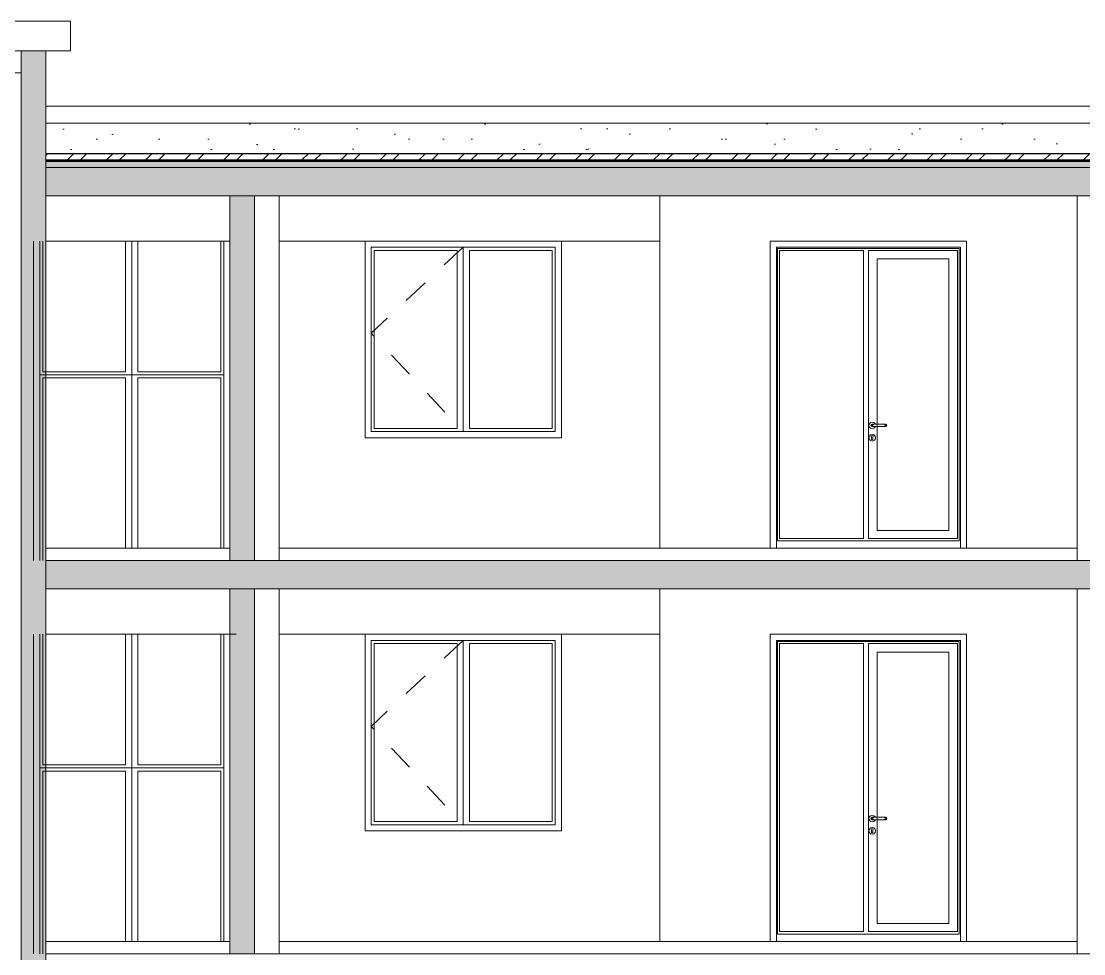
# Model space of a CAD drawing. Header units: millimetres. Extents: x 476244520 to 476657119, y 4620824743 to 4621446928.
# Drawn here: x 476624059 to 476632712, y 4621130070 to 4621137660 of the extents above; entities that cross this region are included whole.
import ezdxf

# ---------------------------------------------------------------- set-up
doc = ezdxf.new("R2010")
doc.units = ezdxf.units.MM
doc.header["$MEASUREMENT"] = 0
doc.linetypes.add('Dashed', pattern=[423.333333, 211.666667, -211.666667])
for name, color, linetype, lineweight in [('0_0 Architecture_Pen_No__7', 7, 'Continuous', 0), ('0_Pen_No__7_Pen_No__253', 252, 'Continuous', 0), ('2D Drafting - General_Pen_No__250_Pen_No__7', 7, 'Continuous', 0), ('2D Drafting - General_Pen_No__7_Pen_No__253', 252, 'Continuous', 0), ('gegmebi_Pen_No__7_Pen_No__250', 7, 'Continuous', 0), ('New_0_Pen_No__7_Pen_No__250', 7, 'Continuous', 0), ('New_2D Drafting - General_Pen_No__250_Pen_No__154', 154, 'Continuous', 0), ('New_2D Drafting - General_Pen_No__250_Pen_No__7', 7, 'Continuous', 0), ('New_2D Drafting - General_Pen_No__250_Pen_No__7_Pen_No__250', 7, 'Continuous', 0), ('New_gegmebi_Pen_No__7_Pen_No__250', 7, 'Continuous', 0), ('New_gegmebi_Pen_No__7_Pen_No__4', 7, 'Continuous', 0), ('New_Structural - Bearing_Pen_No__250', 7, 'Continuous', 0), ('New_Structural - Bearing_Pen_No__253', 252, 'Continuous', 0), ('New_Structural - Bearing_Pen_No__7', 7, 'Continuous', 0), ('Structural - Bearing_Pen_No__7_Pen_No__7_Pen_No__253', 252, 'Continuous', 0)]:
    doc.layers.add(name, color=color, linetype=linetype, lineweight=lineweight)
doc.layers.add('New_gegmebi_Pen_No__7_Pen_No__252', color=7, linetype='Continuous', lineweight=0, true_color=0x666666)
pattern_1 = [(45, (476844527.15, 4621385791.04), (-459.6194, 459.6194), []), (45, (476844435.2, 4621385883), (-459.6194, 459.6194), [])]

msp = doc.modelspace()

# ---------------------------------------------------------------- hatches: boundary and pattern name
at = {"layer": '0_0 Architecture_Pen_No__7', "linetype": 'Continuous', "lineweight": 0}
h = msp.add_hatch(dxfattribs=at)
h.set_pattern_fill('CUT_STONE', style=0, pattern_type=2)
h.set_pattern_definition([(45, (476844527.15, 4621386591.04), (-254.55844, 254.55844), [0, -240, 0, -360]), (110, (476845327.15, 4621386591.04), (338.28934, 123.12725), [0, -176, 0, -304])])
h.paths.add_polyline_path([(476641458.838, 4621136829.917), (476624258.839, 4621136829.917), (476624258.839, 4621136584.157), (476641458.838, 4621136584.157)])
h = msp.add_hatch(dxfattribs=at)
h.set_pattern_fill('DOUBLE_1_4', style=0, pattern_type=2)
h.set_pattern_definition(pattern_1)
h.paths.add_polyline_path([(476641458.838, 4621136584.157), (476624258.839, 4621136584.157), (476624258.839, 4621136581.157), (476641458.838, 4621136581.157)])
h = msp.add_hatch(dxfattribs=at)
h.set_pattern_fill('STEEL', style=0, pattern_type=2)
h.set_pattern_definition([(45, (476844527.15, 4621385791.04), (-159.09903, 159.09903), []), (45, (476844474.12, 4621385844.08), (-159.09903, 159.09903), [])])
h.paths.add_polyline_path([(476641458.838, 4621136581.157), (476624258.839, 4621136581.157), (476624258.839, 4621136531.537), (476641458.838, 4621136531.537)])
h = msp.add_hatch(dxfattribs=at)
h.set_pattern_fill('DOUBLE_1_4', style=0, pattern_type=2)
h.set_pattern_definition(pattern_1)
h.paths.add_polyline_path([(476641458.838, 4621136531.537), (476624258.839, 4621136531.537), (476624258.839, 4621136528.537), (476641458.838, 4621136528.537)])
h = msp.add_hatch(dxfattribs=at)
h.set_pattern_fill('ALUMINUM', style=0, pattern_type=2)
h.set_pattern_definition([(45, (476844527.15, 4621385791.04), (-176.7767, 176.7767), []), (45, (476844491.8, 4621385826.4), (-176.7767, 176.7767), []), (45, (476844456.44, 4621385861.75), (-176.7767, 176.7767), [])])
h.paths.add_polyline_path([(476641458.838, 4621136528.537), (476624258.839, 4621136528.537), (476624258.839, 4621136520.537), (476641458.838, 4621136520.537)])
h = msp.add_hatch(dxfattribs=at)
h.set_pattern_fill('STRUCTURAL_CONCRETE', style=0, pattern_type=2)
h.set_pattern_definition([(0, (476844527.15, 4621385791.04), (0, 623.5383), [60, -300]), (0, (476844707.15, 4621386102.8), (0, 623.5383), [60, -300]), (60, (476844527.15, 4621385791.04), (-540, 311.7692), [60, -300]), (60, (476844887.15, 4621385791.04), (-540, 311.7692), [60, -300]), (120, (476844587.15, 4621385791.04), (540, 311.7692), [60, -300]), (120, (476844947.15, 4621385791.04), (540, 311.7692), [60, -300]), (0, (476844527.15, 4621385851.04), (0, 120.000005), [0, -120.000005, 0, -180.000007]), (45, (476844587.15, 4621385851.04), (-84.852817, 84.852817), [0, -90.000004, 0, -150.000006])])
h.paths.add_polyline_path([(476641458.838, 4621136519.537), (476624258.839, 4621136519.537), (476624258.839, 4621136469.917), (476641458.838, 4621136469.917)])
at = {"layer": '2D Drafting - General_Pen_No__250_Pen_No__7', "linetype": 'Continuous', "lineweight": 0}
for points in [[(476624258.839, 4621136469.903), (476641458.838, 4621136469.903), (476641458.838, 4621136239.896), (476633008.839, 4621136239.896), (476632708.838, 4621136239.896), (476624258.839, 4621136239.896)], [(476624258.839, 4621133269.903), (476641458.838, 4621133269.903), (476641458.838, 4621133039.896), (476633008.839, 4621133039.896), (476632708.838, 4621133039.896), (476624258.839, 4621133039.896)]]:
    msp.add_hatch(color=7, dxfattribs=at).paths.add_polyline_path(points)
at = {"layer": 'New_2D Drafting - General_Pen_No__250_Pen_No__154', "linetype": 'Continuous', "lineweight": 0}
msp.add_hatch(color=154, dxfattribs=at).paths.add_polyline_path([(476624058.839, 4621137419.154), (476624258.839, 4621137419.154), (476624258.839, 4621120519.777), (476624058.839, 4621120519.777)])
at = {"layer": 'New_2D Drafting - General_Pen_No__250_Pen_No__7', "linetype": 'Continuous', "lineweight": 0}
for points in [[(476625958.839, 4621133270.08), (476625758.839, 4621133270.08), (476625758.839, 4621136239.896), (476625958.839, 4621136239.896)], [(476625958.839, 4621130070.08), (476625758.839, 4621130070.08), (476625758.839, 4621133039.896), (476625958.839, 4621133039.896)]]:
    msp.add_hatch(color=7, dxfattribs=at).paths.add_polyline_path(points)
at = {"layer": 'New_2D Drafting - General_Pen_No__250_Pen_No__7_Pen_No__250', "linetype": 'Continuous', "lineweight": 0}
h = msp.add_hatch(dxfattribs=at)
h.set_pattern_fill('BATT_INSULATION', style=0, pattern_type=2)
h.set_pattern_definition([(60, (476844527.15, 4621385791.044), (-38.971143, 22.5), []), (122.833095, (476844527.15, 4621385791.044), (36.8060797, 18.75), [])])
h.paths.add_polyline_path([(476624258.839, 4621136520.537), (476624258.839, 4621136519.537), (476641458.838, 4621136519.537), (476641458.838, 4621136520.537)])

# ---------------------------------------------------------------- linework, layer by layer
at = {"layer": '0_0 Architecture_Pen_No__7', "color": 7, "linetype": 'Continuous', "lineweight": 0, "flags": 128}
for points in [[(476641458.838, 4621136829.917), (476624258.839, 4621136829.917), (476624258.839, 4621136584.157), (476641458.838, 4621136584.157)], [(476641458.838, 4621136584.157), (476624258.839, 4621136584.157), (476624258.839, 4621136581.157), (476641458.838, 4621136581.157)], [(476641458.838, 4621136581.157), (476624258.839, 4621136581.157), (476624258.839, 4621136531.537), (476641458.838, 4621136531.537)], [(476641458.838, 4621136531.537), (476624258.839, 4621136531.537), (476624258.839, 4621136528.537), (476641458.838, 4621136528.537)], [(476641458.838, 4621136528.537), (476624258.839, 4621136528.537), (476624258.839, 4621136520.537), (476641458.838, 4621136520.537)], [(476641458.838, 4621136519.537), (476624258.839, 4621136519.537), (476624258.839, 4621136469.917), (476641458.838, 4621136469.917)]]:
    msp.add_lwpolyline(points, close=True, dxfattribs=at)
at = {"layer": '0_Pen_No__7_Pen_No__253', "color": 252, "linetype": 'Continuous', "lineweight": 0, "flags": 128}
for points in [[(476624158.837, 4621135869.903), (476624158.837, 4621133270.08)], [(476625758.837, 4621133369.903), (476625758.837, 4621135869.903)], [(476624158.837, 4621132670.08), (476624158.837, 4621130070.257)], [(476625758.837, 4621130170.08), (476625758.837, 4621132670.08)]]:
    msp.add_lwpolyline(points, dxfattribs=at)
for points in [[(476628458.538, 4621135869.903), (476626858.538, 4621135869.903), (476626858.538, 4621134269.903), (476628458.538, 4621134269.903)], [(476628458.538, 4621132670.08), (476626858.538, 4621132670.08), (476626858.538, 4621131070.08), (476628458.538, 4621131070.08)]]:
    msp.add_lwpolyline(points, close=True, dxfattribs=at)
at = {"layer": '2D Drafting - General_Pen_No__250_Pen_No__7', "color": 7, "linetype": 'Continuous', "lineweight": 0, "flags": 128}
for points in [[(476624258.839, 4621136469.903), (476641458.838, 4621136469.903), (476641458.838, 4621136239.896), (476633008.839, 4621136239.896), (476632708.838, 4621136239.896), (476624258.839, 4621136239.896)], [(476624258.839, 4621133269.903), (476641458.838, 4621133269.903), (476641458.838, 4621133039.896), (476633008.839, 4621133039.896), (476632708.838, 4621133039.896), (476624258.839, 4621133039.896)]]:
    msp.add_lwpolyline(points, close=True, dxfattribs=at)
at = {"layer": '2D Drafting - General_Pen_No__7_Pen_No__253', "color": 252, "linetype": 'Continuous', "lineweight": 0, "flags": 128}
for points in [[(476631754.366, 4621133370.212), (476630158.482, 4621133370.212), (476630158.482, 4621135870.212), (476631758.482, 4621135870.212)], [(476631758.482, 4621135870.212), (476631758.482, 4621133370.212), (476631754.366, 4621133370.212)], [(476631754.366, 4621130170.389), (476630158.482, 4621130170.389), (476630158.482, 4621132670.389), (476631758.482, 4621132670.389)], [(476631758.482, 4621132670.389), (476631758.482, 4621130170.389), (476631754.366, 4621130170.389)]]:
    msp.add_lwpolyline(points, dxfattribs=at)
at = {"layer": '2D Drafting - General_Pen_No__7_Pen_No__253', "color": 252, "linetype": 'Dashed', "lineweight": 0, "flags": 128}
for points in [[(476627658.915, 4621135820.499), (476626908.744, 4621135120.682), (476627658.478, 4621134319.903)], [(476627658.915, 4621132620.676), (476626908.744, 4621131920.859), (476627658.478, 4621131120.08)]]:
    msp.add_lwpolyline(points, dxfattribs=at)
at = {"layer": '2D Drafting - General_Pen_No__7_Pen_No__253', "color": 252, "linetype": 'Continuous', "lineweight": 0, "flags": 128}
for points in [[(476630208.482, 4621135820.211), (476631708.482, 4621135820.211), (476631708.482, 4621133370.212), (476630208.482, 4621133370.214)], [(476630218.482, 4621135810.211), (476631698.482, 4621135810.211), (476631698.482, 4621133430.214), (476630218.482, 4621133430.214)], [(476630233.482, 4621135795.211), (476630918.482, 4621135795.211), (476630918.482, 4621133450.214), (476630233.482, 4621133450.214)], [(476630958.478, 4621135795.211), (476631683.482, 4621135795.211), (476631683.482, 4621133450.214), (476630958.482, 4621133450.214)], [(476631028.482, 4621135725.211), (476631613.482, 4621135725.211), (476631613.482, 4621133515.214), (476631028.482, 4621133515.214)], [(476630208.482, 4621132620.388), (476631708.482, 4621132620.388), (476631708.482, 4621130170.389), (476630208.482, 4621130170.391)], [(476630218.482, 4621132610.388), (476631698.482, 4621132610.388), (476631698.482, 4621130230.391), (476630218.482, 4621130230.391)], [(476630233.482, 4621132595.388), (476630918.482, 4621132595.388), (476630918.482, 4621130250.391), (476630233.482, 4621130250.391)], [(476630958.478, 4621132595.388), (476631683.482, 4621132595.388), (476631683.482, 4621130250.391), (476630958.482, 4621130250.391)], [(476631028.482, 4621132525.388), (476631613.482, 4621132525.388), (476631613.482, 4621130315.391), (476631028.482, 4621130315.391)]]:
    msp.add_lwpolyline(points, close=True, dxfattribs=at)
at = {"layer": 'gegmebi_Pen_No__7_Pen_No__250', "color": 7, "linetype": 'Continuous', "lineweight": 0}
msp.add_line((476624258.839, 4621136969.471), (476641458.838, 4621136969.471), dxfattribs=at)
at = {"layer": 'gegmebi_Pen_No__7_Pen_No__250', "color": 7, "linetype": 'Continuous', "lineweight": 0, "flags": 128}
for points in [[(476632658.839, 4621133270.08), (476626158.839, 4621133270.08), (476626158.839, 4621133370.212), (476632658.839, 4621133370.212)], [(476632658.839, 4621130070.257), (476626158.839, 4621130070.257), (476626158.839, 4621130170.389), (476632658.839, 4621130170.389)]]:
    msp.add_lwpolyline(points, close=True, dxfattribs=at)
at = {"layer": 'New_0_Pen_No__7_Pen_No__250', "color": 7, "linetype": 'Continuous', "lineweight": 0, "flags": 128}
msp.add_lwpolyline([(476622158.839, 4621137239.187), (476624058.839, 4621137239.187), (476624058.839, 4621137419.154), (476622158.839, 4621137419.154)], close=True, dxfattribs=at)
at = {"layer": 'New_2D Drafting - General_Pen_No__250_Pen_No__7', "color": 7, "linetype": 'Continuous', "lineweight": 0, "flags": 128}
for points in [[(476624058.839, 4621137419.154), (476624258.839, 4621137419.154), (476624258.839, 4621120519.777), (476624058.839, 4621120519.777)], [(476625958.839, 4621133270.08), (476625758.839, 4621133270.08), (476625758.839, 4621136239.896), (476625958.839, 4621136239.896)], [(476625958.839, 4621130070.08), (476625758.839, 4621130070.08), (476625758.839, 4621133039.896), (476625958.839, 4621133039.896)]]:
    msp.add_lwpolyline(points, close=True, dxfattribs=at)
at = {"layer": 'New_2D Drafting - General_Pen_No__250_Pen_No__7_Pen_No__250', "color": 7, "linetype": 'Continuous', "lineweight": 0, "flags": 128}
msp.add_lwpolyline([(476624258.839, 4621136520.537), (476624258.839, 4621136519.537), (476641458.838, 4621136519.537), (476641458.838, 4621136520.537)], close=True, dxfattribs=at)
at = {"layer": 'New_gegmebi_Pen_No__7_Pen_No__250', "color": 7, "linetype": 'Continuous', "lineweight": 0, "flags": 128}
for points in [[(476624258.839, 4621133270.08), (476625758.837, 4621133270.08), (476625758.837, 4621133369.903), (476624258.839, 4621133369.903)], [(476624258.839, 4621130070.257), (476625758.837, 4621130070.257), (476625758.837, 4621130170.08), (476624258.839, 4621130170.08)]]:
    msp.add_lwpolyline(points, close=True, dxfattribs=at)
at = {"layer": 'New_gegmebi_Pen_No__7_Pen_No__252', "color": 251, "linetype": 'Continuous', "lineweight": 0, "true_color": 0x666666}
for p, q in [((476625758.839, 4621135869.903), (476624258.839, 4621135869.903)), ((476626158.839, 4621135869.903), (476629258.561, 4621135869.903)), ((476625808.839, 4621132670.08), (476624258.839, 4621132670.08)), ((476626158.839, 4621132669.903), (476629258.561, 4621132669.903))]:
    msp.add_line(p, q, dxfattribs=at)
at = {"layer": 'New_gegmebi_Pen_No__7_Pen_No__4', "color": 7, "linetype": 'Continuous', "lineweight": 0}
for points in [[(476626158.839, 4621133270.08), (476625758.839, 4621133270.08), (476625758.839, 4621136239.896), (476626158.839, 4621136239.896)], [(476633058.839, 4621133270.08), (476632658.839, 4621133270.08), (476632658.839, 4621136239.896), (476633058.839, 4621136239.896)], [(476626158.839, 4621130070.08), (476625758.839, 4621130070.08), (476625758.839, 4621133039.896), (476626158.839, 4621133039.896)], [(476633058.839, 4621130070.08), (476632658.839, 4621130070.08), (476632658.839, 4621133039.896), (476633058.839, 4621133039.896)]]:
    msp.add_lwpolyline(points, close=True, dxfattribs=at)
at = {"layer": 'New_Structural - Bearing_Pen_No__250', "color": 7, "linetype": 'Continuous', "lineweight": 0}
for p, q in [((476629258.561, 4621136239.895), (476629258.561, 4621133369.947)), ((476629258.561, 4621133039.895), (476629258.561, 4621130169.947))]:
    msp.add_line(p, q, dxfattribs=at)
at = {"layer": 'New_Structural - Bearing_Pen_No__253', "color": 252, "linetype": 'Continuous', "lineweight": 0}
for p, q in [((476630975.873, 4621134393.595), (476630965.99, 4621134383.712)), ((476630989.373, 4621134397.212), (476630975.873, 4621134393.595)), ((476631002.873, 4621134393.595), (476630989.373, 4621134397.212)), ((476631012.755, 4621134383.712), (476631002.873, 4621134393.595)), ((476630965.99, 4621134383.712), (476630962.373, 4621134370.212)), ((476630962.373, 4621134370.212), (476630965.99, 4621134356.712)), ((476630965.99, 4621134356.712), (476630975.873, 4621134346.83)), ((476630975.873, 4621134346.83), (476630989.373, 4621134343.212)), ((476630982.302, 4621134377.283), (476630979.373, 4621134370.212)), ((476630979.373, 4621134370.212), (476630982.302, 4621134363.141)), ((476630983.854, 4621134377.283), (476630981.095, 4621134370.212)), ((476630981.095, 4621134370.212), (476630983.854, 4621134363.141)), ((476630989.373, 4621134380.212), (476630982.302, 4621134377.283)), ((476630982.302, 4621134363.141), (476630989.373, 4621134360.212)), ((476630988.668, 4621134377.283), (476630986.556, 4621134370.212)), ((476630986.556, 4621134370.212), (476630988.668, 4621134363.141)), ((476630989.373, 4621134380.212), (476630990.514, 4621134380.212)), ((476630989.373, 4621134360.212), (476630990.514, 4621134360.212)), ((476630989.373, 4621134343.212), (476631002.873, 4621134346.83)), ((476630990.514, 4621134380.212), (476630993.766, 4621134380.212)), ((476630990.514, 4621134360.212), (476630993.766, 4621134360.212)), ((476630993.766, 4621134380.212), (476630998.632, 4621134380.212)), ((476630993.766, 4621134360.212), (476630998.632, 4621134360.212)), ((476630995.873, 4621134377.283), (476630994.731, 4621134370.212)), ((476630994.731, 4621134370.212), (476630995.873, 4621134363.141)), ((476630998.632, 4621134380.212), (476631004.373, 4621134380.212)), ((476630998.632, 4621134360.212), (476631004.373, 4621134360.212)), ((476631002.873, 4621134346.83), (476631012.755, 4621134356.712)), ((476631004.373, 4621134380.212), (476631084.373, 4621134380.212)), ((476631004.373, 4621134360.212), (476631084.373, 4621134360.212)), ((476631013.693, 4621134380.212), (476631012.755, 4621134383.712)), ((476631012.755, 4621134356.712), (476631013.693, 4621134360.212)), ((476631084.373, 4621134380.212), (476631090.113, 4621134380.212)), ((476631084.373, 4621134360.212), (476631090.113, 4621134360.212)), ((476631090.113, 4621134380.212), (476631094.979, 4621134380.212)), ((476631090.113, 4621134360.212), (476631094.979, 4621134360.212)), ((476631092.872, 4621134377.283), (476631094.015, 4621134370.212)), ((476631094.015, 4621134370.212), (476631092.872, 4621134363.141)), ((476631094.979, 4621134380.212), (476631098.231, 4621134380.212)), ((476631094.979, 4621134360.212), (476631098.231, 4621134360.212)), ((476631098.231, 4621134380.212), (476631099.373, 4621134380.212)), ((476631098.231, 4621134360.212), (476631099.373, 4621134360.212)), ((476631099.373, 4621134380.212), (476631106.444, 4621134377.283)), ((476631106.444, 4621134363.141), (476631099.373, 4621134360.212)), ((476631100.077, 4621134377.283), (476631102.189, 4621134370.212)), ((476631102.189, 4621134370.212), (476631100.077, 4621134363.141)), ((476631104.892, 4621134377.283), (476631107.651, 4621134370.212)), ((476631107.651, 4621134370.212), (476631104.892, 4621134363.141)), ((476631106.444, 4621134377.283), (476631109.373, 4621134370.212)), ((476631109.373, 4621134370.212), (476631106.444, 4621134363.141)), ((476630965.99, 4621134283.712), (476630962.373, 4621134270.212)), ((476630962.373, 4621134270.212), (476630965.99, 4621134256.712)), ((476630975.873, 4621134293.595), (476630965.99, 4621134283.712)), ((476630965.99, 4621134256.712), (476630975.873, 4621134246.83)), ((476630989.373, 4621134297.212), (476630975.873, 4621134293.595)), ((476630975.873, 4621134246.83), (476630989.373, 4621134243.212)), ((476630982.652, 4621134281.852), (476630981.905, 4621134279.905)), ((476630984.373, 4621134274.612), (476630981.905, 4621134279.905)), ((476630982.652, 4621134281.852), (476630983.997, 4621134285.356)), ((476630983.997, 4621134285.356), (476630989.373, 4621134287.638)), ((476630984.373, 4621134273.099), (476630984.373, 4621134274.612)), ((476630984.373, 4621134273.099), (476630984.373, 4621134270.212)), ((476630984.373, 4621134270.212), (476630984.373, 4621134267.326)), ((476630984.373, 4621134267.326), (476630984.373, 4621134261.552)), ((476630984.373, 4621134261.552), (476630984.373, 4621134257.712)), ((476630985.837, 4621134254.177), (476630984.373, 4621134257.712)), ((476630989.373, 4621134252.712), (476630985.837, 4621134254.177)), ((476631002.873, 4621134293.595), (476630989.373, 4621134297.212)), ((476630989.373, 4621134287.638), (476630994.748, 4621134285.356)), ((476630992.908, 4621134254.177), (476630989.373, 4621134252.712)), ((476630989.373, 4621134243.212), (476631002.873, 4621134246.83)), ((476630994.373, 4621134257.712), (476630992.908, 4621134254.177)), ((476630996.84, 4621134279.905), (476630994.373, 4621134274.612)), ((476630994.373, 4621134274.612), (476630994.373, 4621134273.099)), ((476630994.373, 4621134273.099), (476630994.373, 4621134270.212)), ((476630994.373, 4621134270.212), (476630994.373, 4621134267.326)), ((476630994.373, 4621134267.326), (476630994.373, 4621134261.552)), ((476630994.373, 4621134261.552), (476630994.373, 4621134257.712)), ((476630996.093, 4621134281.852), (476630994.748, 4621134285.356)), ((476630996.093, 4621134281.852), (476630996.84, 4621134279.905)), ((476631012.755, 4621134283.712), (476631002.873, 4621134293.595)), ((476631002.873, 4621134246.83), (476631012.755, 4621134256.712)), ((476631016.373, 4621134270.212), (476631012.755, 4621134283.712)), ((476631012.755, 4621134256.712), (476631016.373, 4621134270.212)), ((476630975.873, 4621131193.772), (476630965.99, 4621131183.889)), ((476630989.373, 4621131197.389), (476630975.873, 4621131193.772)), ((476631002.873, 4621131193.772), (476630989.373, 4621131197.389)), ((476631012.755, 4621131183.889), (476631002.873, 4621131193.772)), ((476630965.99, 4621131183.889), (476630962.373, 4621131170.389)), ((476630962.373, 4621131170.389), (476630965.99, 4621131156.889)), ((476630965.99, 4621131156.889), (476630975.873, 4621131147.007)), ((476630975.873, 4621131147.007), (476630989.373, 4621131143.389)), ((476630982.302, 4621131177.46), (476630979.373, 4621131170.389)), ((476630979.373, 4621131170.389), (476630982.302, 4621131163.318)), ((476630983.854, 4621131177.46), (476630981.095, 4621131170.389)), ((476630981.095, 4621131170.389), (476630983.854, 4621131163.318)), ((476630989.373, 4621131180.389), (476630982.302, 4621131177.46)), ((476630982.302, 4621131163.318), (476630989.373, 4621131160.389)), ((476630988.668, 4621131177.46), (476630986.556, 4621131170.389)), ((476630986.556, 4621131170.389), (476630988.668, 4621131163.318)), ((476630989.373, 4621131180.389), (476630990.514, 4621131180.389)), ((476630989.373, 4621131160.389), (476630990.514, 4621131160.389)), ((476630989.373, 4621131143.389), (476631002.873, 4621131147.007)), ((476630990.514, 4621131180.389), (476630993.766, 4621131180.389)), ((476630990.514, 4621131160.389), (476630993.766, 4621131160.389)), ((476630993.766, 4621131180.389), (476630998.632, 4621131180.389)), ((476630993.766, 4621131160.389), (476630998.632, 4621131160.389)), ((476630995.873, 4621131177.46), (476630994.731, 4621131170.389)), ((476630994.731, 4621131170.389), (476630995.873, 4621131163.318)), ((476630998.632, 4621131180.389), (476631004.373, 4621131180.389)), ((476630998.632, 4621131160.389), (476631004.373, 4621131160.389)), ((476631002.873, 4621131147.007), (476631012.755, 4621131156.889)), ((476631004.373, 4621131180.389), (476631084.373, 4621131180.389)), ((476631004.373, 4621131160.389), (476631084.373, 4621131160.389)), ((476631013.693, 4621131180.389), (476631012.755, 4621131183.889)), ((476631012.755, 4621131156.889), (476631013.693, 4621131160.389)), ((476631084.373, 4621131180.389), (476631090.113, 4621131180.389)), ((476631084.373, 4621131160.389), (476631090.113, 4621131160.389)), ((476631090.113, 4621131180.389), (476631094.979, 4621131180.389)), ((476631090.113, 4621131160.389), (476631094.979, 4621131160.389)), ((476631092.872, 4621131177.46), (476631094.015, 4621131170.389)), ((476631094.015, 4621131170.389), (476631092.872, 4621131163.318)), ((476631094.979, 4621131180.389), (476631098.231, 4621131180.389)), ((476631094.979, 4621131160.389), (476631098.231, 4621131160.389)), ((476631098.231, 4621131180.389), (476631099.373, 4621131180.389)), ((476631098.231, 4621131160.389), (476631099.373, 4621131160.389)), ((476631099.373, 4621131180.389), (476631106.444, 4621131177.46)), ((476631106.444, 4621131163.318), (476631099.373, 4621131160.389)), ((476631100.077, 4621131177.46), (476631102.189, 4621131170.389)), ((476631102.189, 4621131170.389), (476631100.077, 4621131163.318)), ((476631104.892, 4621131177.46), (476631107.651, 4621131170.389)), ((476631107.651, 4621131170.389), (476631104.892, 4621131163.318)), ((476631106.444, 4621131177.46), (476631109.373, 4621131170.389)), ((476631109.373, 4621131170.389), (476631106.444, 4621131163.318)), ((476630965.99, 4621131083.889), (476630962.373, 4621131070.389)), ((476630962.373, 4621131070.389), (476630965.99, 4621131056.889)), ((476630975.873, 4621131093.772), (476630965.99, 4621131083.889)), ((476630965.99, 4621131056.889), (476630975.873, 4621131047.007)), ((476630989.373, 4621131097.389), (476630975.873, 4621131093.772)), ((476630975.873, 4621131047.007), (476630989.373, 4621131043.389)), ((476630982.652, 4621131082.029), (476630981.905, 4621131080.082)), ((476630984.373, 4621131074.789), (476630981.905, 4621131080.082)), ((476630982.652, 4621131082.029), (476630983.997, 4621131085.533)), ((476630983.997, 4621131085.533), (476630989.373, 4621131087.815)), ((476630984.373, 4621131073.276), (476630984.373, 4621131074.789)), ((476630984.373, 4621131073.276), (476630984.373, 4621131070.389)), ((476630984.373, 4621131070.389), (476630984.373, 4621131067.503)), ((476630984.373, 4621131067.503), (476630984.373, 4621131061.729)), ((476630984.373, 4621131061.729), (476630984.373, 4621131057.889)), ((476630985.837, 4621131054.354), (476630984.373, 4621131057.889)), ((476630989.373, 4621131052.889), (476630985.837, 4621131054.354)), ((476631002.873, 4621131093.772), (476630989.373, 4621131097.389)), ((476630989.373, 4621131087.815), (476630994.748, 4621131085.533)), ((476630992.908, 4621131054.354), (476630989.373, 4621131052.889)), ((476630989.373, 4621131043.389), (476631002.873, 4621131047.007)), ((476630994.373, 4621131057.889), (476630992.908, 4621131054.354)), ((476630996.84, 4621131080.082), (476630994.373, 4621131074.789)), ((476630994.373, 4621131074.789), (476630994.373, 4621131073.276)), ((476630994.373, 4621131073.276), (476630994.373, 4621131070.389)), ((476630994.373, 4621131070.389), (476630994.373, 4621131067.503)), ((476630994.373, 4621131067.503), (476630994.373, 4621131061.729)), ((476630994.373, 4621131061.729), (476630994.373, 4621131057.889)), ((476630996.093, 4621131082.029), (476630994.748, 4621131085.533)), ((476630996.093, 4621131082.029), (476630996.84, 4621131080.082)), ((476631012.755, 4621131083.889), (476631002.873, 4621131093.772)), ((476631002.873, 4621131047.007), (476631012.755, 4621131056.889)), ((476631016.373, 4621131070.389), (476631012.755, 4621131083.889)), ((476631012.755, 4621131056.889), (476631016.373, 4621131070.389))]:
    msp.add_line(p, q, dxfattribs=at)
at = {"layer": 'New_Structural - Bearing_Pen_No__7', "color": 7, "linetype": 'Continuous', "lineweight": 0}
msp.add_lwpolyline([(476621758.839, 4621137419.154), (476624458.839, 4621137419.154), (476624458.839, 4621137659.793), (476621758.839, 4621137659.793)], close=True, dxfattribs=at)
at = {"layer": 'Structural - Bearing_Pen_No__7_Pen_No__7_Pen_No__253', "color": 252, "linetype": 'Continuous', "lineweight": 0}
for p, q in [((476624209.043, 4621135869.903), (476624209.043, 4621133270.08)), ((476624234.043, 4621134806.617), (476624234.043, 4621135869.903)), ((476624908.836, 4621135869.903), (476624908.836, 4621134806.617)), ((476624958.777, 4621135869.903), (476624958.777, 4621133369.903)), ((476625008.84, 4621134806.617), (476625008.84, 4621135869.903)), ((476625683.51, 4621135869.903), (476625683.51, 4621134806.617)), ((476625708.51, 4621133369.903), (476625708.51, 4621135869.903)), ((476628408.212, 4621135819.903), (476626908.732, 4621135819.903)), ((476626908.744, 4621135819.903), (476626908.744, 4621134319.903)), ((476626933.744, 4621135794.903), (476627608.537, 4621135794.903)), ((476626933.744, 4621134344.903), (476626933.744, 4621135794.903)), ((476627608.537, 4621135794.903), (476627608.537, 4621134344.903)), ((476627658.537, 4621135794.853), (476627658.478, 4621134319.903)), ((476627658.537, 4621135819.903), (476627658.537, 4621135794.853)), ((476627708.541, 4621135794.903), (476628383.212, 4621135794.903)), ((476627708.541, 4621134344.903), (476627708.541, 4621135794.903)), ((476628383.212, 4621135794.903), (476628383.212, 4621134344.903)), ((476628408.212, 4621134319.903), (476628408.212, 4621135819.903)), ((476625708.51, 4621134781.617), (476624209.043, 4621134781.617)), ((476624908.836, 4621134806.617), (476624234.043, 4621134806.617)), ((476624234.043, 4621134756.547), (476624908.836, 4621134756.547)), ((476624234.043, 4621133270.08), (476624234.043, 4621134756.547)), ((476624908.836, 4621134756.547), (476624908.836, 4621133369.903)), ((476625683.51, 4621134806.617), (476625008.84, 4621134806.617)), ((476625008.84, 4621134756.547), (476625683.51, 4621134756.547)), ((476625008.84, 4621133369.903), (476625008.84, 4621134756.547)), ((476625683.51, 4621134756.547), (476625683.51, 4621133369.903)), ((476626908.744, 4621134319.903), (476628408.212, 4621134319.903)), ((476627608.537, 4621134344.903), (476626933.744, 4621134344.903)), ((476628383.212, 4621134344.903), (476627708.541, 4621134344.903)), ((476624209.043, 4621132670.08), (476624209.043, 4621130070.257)), ((476624234.043, 4621131606.794), (476624234.043, 4621132670.08)), ((476624908.836, 4621132670.08), (476624908.836, 4621131606.794)), ((476624958.777, 4621132670.08), (476624958.777, 4621130170.08)), ((476625008.84, 4621131606.794), (476625008.84, 4621132670.08)), ((476625683.51, 4621132670.08), (476625683.51, 4621131606.794)), ((476625708.51, 4621130170.08), (476625708.51, 4621132670.08)), ((476628408.212, 4621132620.08), (476626908.732, 4621132620.08)), ((476626908.744, 4621132620.08), (476626908.744, 4621131120.08)), ((476626933.744, 4621132595.08), (476627608.537, 4621132595.08)), ((476626933.744, 4621131145.08), (476626933.744, 4621132595.08)), ((476627608.537, 4621132595.08), (476627608.537, 4621131145.08)), ((476627658.537, 4621132595.03), (476627658.478, 4621131120.08)), ((476627658.537, 4621132620.08), (476627658.537, 4621132595.03)), ((476627708.541, 4621132595.08), (476628383.212, 4621132595.08)), ((476627708.541, 4621131145.08), (476627708.541, 4621132595.08)), ((476628383.212, 4621132595.08), (476628383.212, 4621131145.08)), ((476628408.212, 4621131120.08), (476628408.212, 4621132620.08)), ((476625708.51, 4621131581.794), (476624209.043, 4621131581.794)), ((476624908.836, 4621131606.794), (476624234.043, 4621131606.794)), ((476624234.043, 4621131556.724), (476624908.836, 4621131556.724)), ((476624234.043, 4621130070.257), (476624234.043, 4621131556.724)), ((476624908.836, 4621131556.724), (476624908.836, 4621130170.08)), ((476625683.51, 4621131606.794), (476625008.84, 4621131606.794)), ((476625008.84, 4621131556.724), (476625683.51, 4621131556.724)), ((476625008.84, 4621130170.08), (476625008.84, 4621131556.724)), ((476625683.51, 4621131556.724), (476625683.51, 4621130170.08)), ((476626908.744, 4621131120.08), (476628408.212, 4621131120.08)), ((476627608.537, 4621131145.08), (476626933.744, 4621131145.08)), ((476628383.212, 4621131145.08), (476627708.541, 4621131145.08))]:
    msp.add_line(p, q, dxfattribs=at)

doc.saveas('drawing.dxf')
